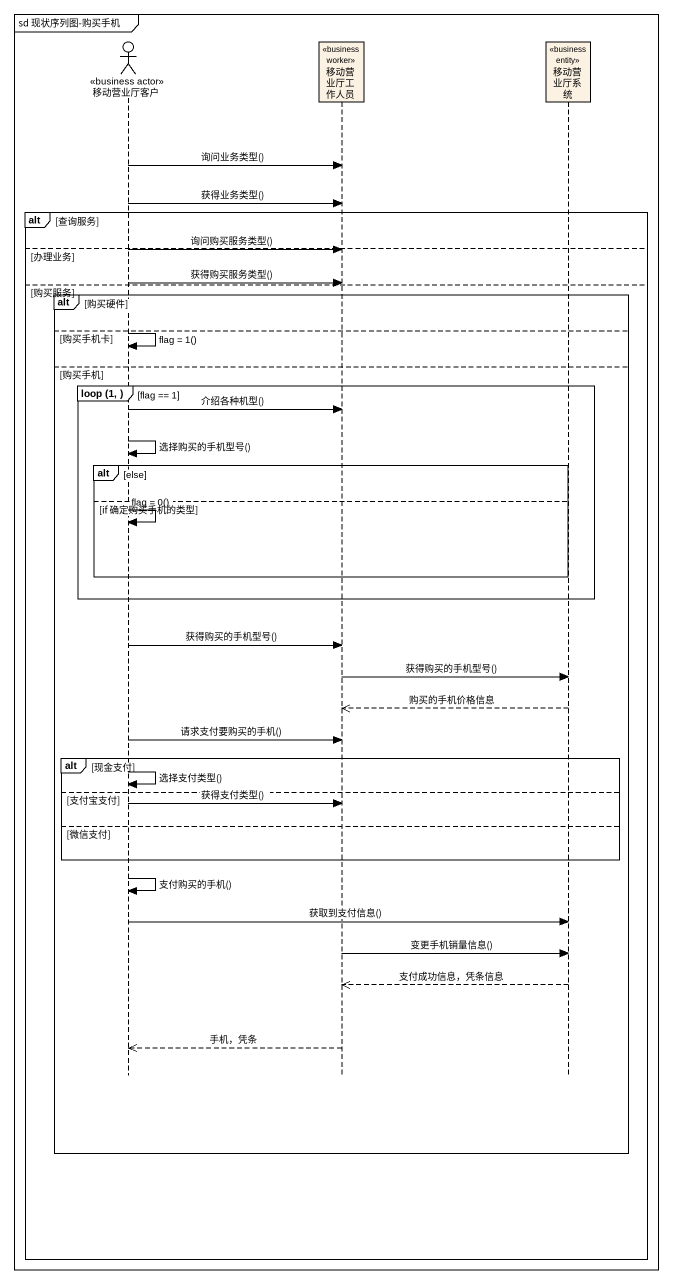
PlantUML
@startuml
mainframe sd 现状序列图-购买手机
hide footbox
actor 移动营业厅客户 <<business actor>>
participant 移动营业厅工作人员 <<business worker>>
participant 移动营业厅系统 <<business entity>>

移动营业厅客户 -> 移动营业厅工作人员 : 询问业务类型()
移动营业厅客户 -> 移动营业厅工作人员 : 获得业务类型()
alt 查询服务
else 办理业务
  移动营业厅客户 -> 移动营业厅工作人员 : 询问购买服务类型()
  移动营业厅客户 -> 移动营业厅工作人员 : 获得购买服务类型()
else 购买服务
  alt 购买硬件
  else 购买手机卡
    移动营业厅客户 -> 移动营业厅客户 : flag = 1()
  else 购买手机
    group loop (1, ) [flag == 1]
      移动营业厅客户 -> 移动营业厅工作人员 : 介绍各种机型()
      移动营业厅客户 -> 移动营业厅客户 : 选择购买的手机型号()
      alt else
      else if 确定购买手机的类型
        移动营业厅客户 -> 移动营业厅客户 : flag = 0()
      end
    end
    移动营业厅客户 -> 移动营业厅工作人员 : 获得购买的手机型号()
    移动营业厅工作人员 -> 移动营业厅系统 : 获得购买的手机型号()
    移动营业厅系统 -->> 移动营业厅工作人员 : 购买的手机价格信息
    移动营业厅客户 -> 移动营业厅工作人员 : 请求支付要购买的手机()
    alt 现金支付
      移动营业厅客户 -> 移动营业厅客户 : 选择支付类型()
    else 支付宝支付
      移动营业厅客户 -> 移动营业厅工作人员 : 获得支付类型()
    else 微信支付
    end
    移动营业厅客户 -> 移动营业厅客户 : 支付购买的手机()
    移动营业厅客户 -> 移动营业厅系统 : 获取到支付信息()
    移动营业厅工作人员 -> 移动营业厅系统 : 变更手机销量信息()
    移动营业厅系统 -->> 移动营业厅工作人员 : 支付成功信息，凭条信息
    移动营业厅工作人员 -->> 移动营业厅客户 : 手机，凭条
  end
end
@enduml
